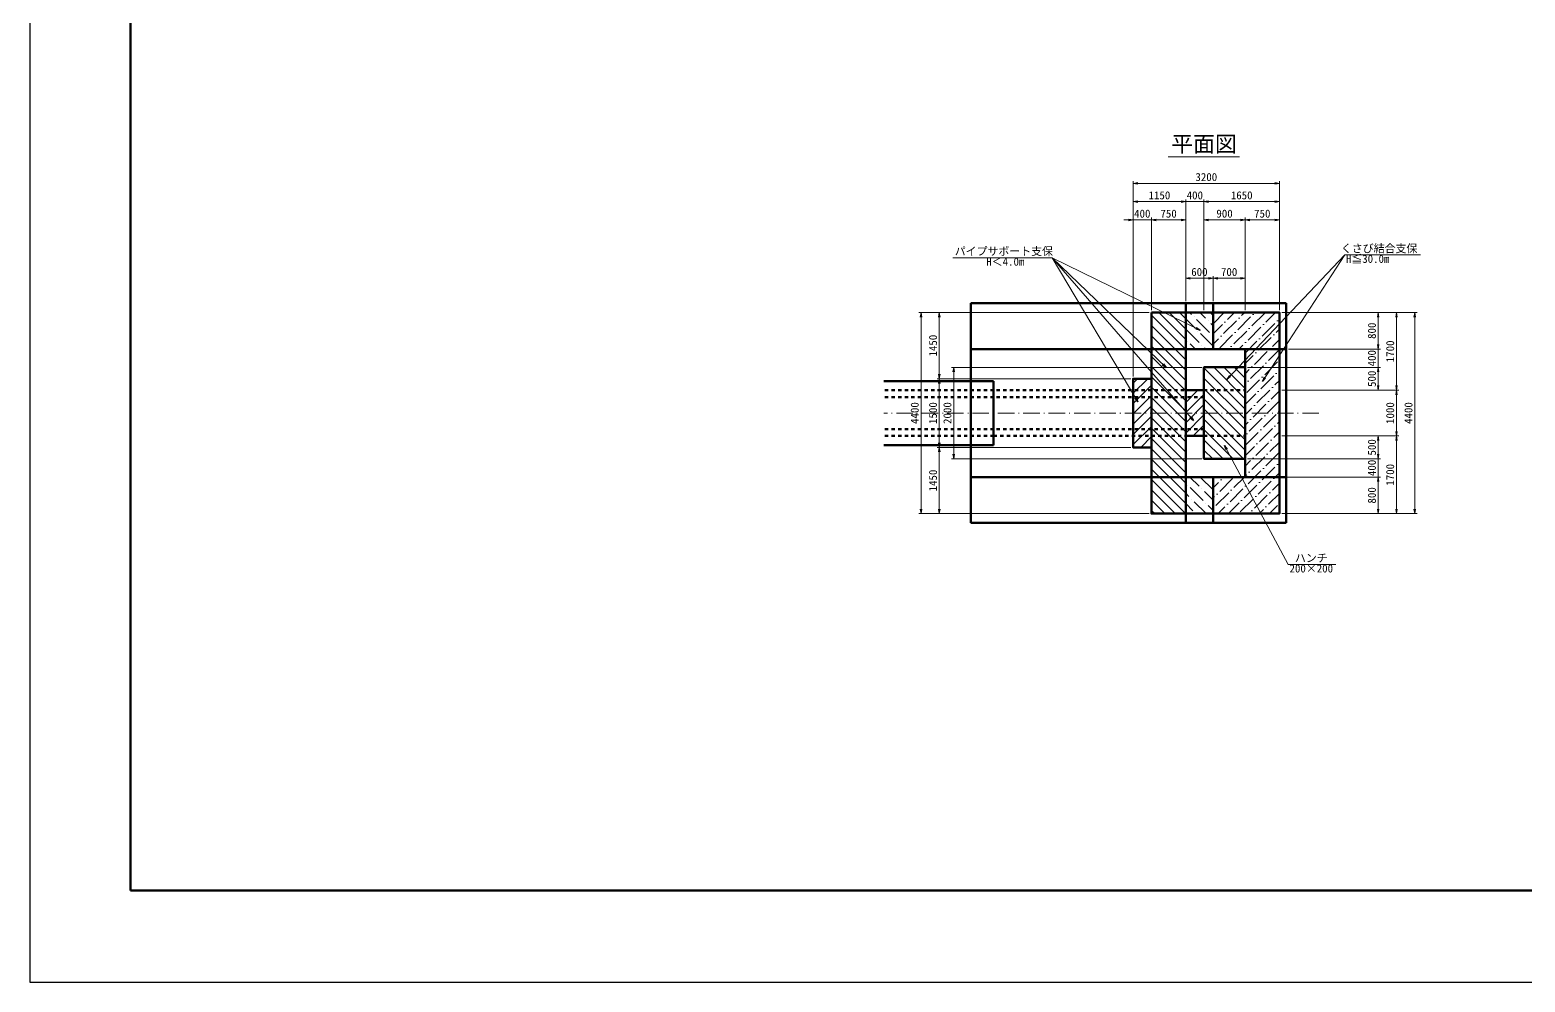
# Model space of a CAD drawing. Header units: millimetres. Extents: x 108558 to 167958, y -66594 to -24594.
# Drawn here: x 108558 to 141256, y -66594 to -45769 of the extents above; entities that cross this region are included whole.
import ezdxf
from ezdxf.enums import TextEntityAlignment as Align

# ---------------------------------------------------------------- set-up
doc = ezdxf.new("R2010")
doc.units = ezdxf.units.MM
doc.header["$LTSCALE"] = 60
doc.header["$PDSIZE"] = 300
for name, pattern in [('SXF_一点短鎖線', [9.25, 6, -1.5, 0.25, -1.5]), ('SXF_跳び破線', [12, 6, -6]), ('破線', [7.5, 6, -1.5])]:
    doc.linetypes.add(name, pattern=pattern)
doc.layers.get('Defpoints').update_dxf_attribs({"color": 151})
for name, color, linetype, lineweight in [('D-BMK', 2, 'SXF_一点短鎖線', 13), ('D-BYP-STR4', 6, 'Continuous', 25), ('D-BYP-STR8', 150, 'Continuous', 50), ('D-STR', 1, 'Continuous', 50), ('D-STR-DIM', 7, 'Continuous', 13), ('D-STR-HTXT', 7, 'Continuous', 13), ('D-TTL', 2, 'Continuous', 140), ('D-TTL-LINE', 7, 'Continuous', 13), ('D-TTL-TXT', 7, 'Continuous', 13)]:
    doc.layers.add(name, color=color, linetype=linetype, lineweight=lineweight)
doc.styles.add('MS ゴシック', font='')
doc.styles.add('YOKO_GOTHIC', font='')
doc.styles.add('ＭＳ ゴシック', font='')
doc.styles.get('MS ゴシック').set_extended_font_data('MS Gothic')
doc.styles.get('YOKO_GOTHIC').set_extended_font_data('MS Gothic')
doc.styles.get('ＭＳ ゴシック').set_extended_font_data('MS Gothic')
doc.dimstyles.new('S50', dxfattribs={"dimscale": 50, "dimtxt": 3.5, "dimasz": 2, "dimexe": 1, "dimexo": 1, "dimgap": 1, "dimtad": 1, "dimdec": 0, "dimzin": 1, "dimdsep": 46, "dimtxsty": 'YOKO_GOTHIC', "dimblk": 'OPEN', "dimcen": 0, "dimclrd": 256, "dimclre": 256, "dimclrt": 256, "dimaunit": 1, "dimadec": 3, "dimazin": 0, "dimtfac": 1, "dimtdec": 0, "dimtix": 1, "dimtmove": 2, "dimatfit": 3, "dimldrblk": 'OPEN', "dimfxl": 1, "dimlwd": -1, "dimlwe": -1, "dimarcsym": 0})
pattern_1 = [(135, (152370.4, -43010.31), (-112.2532, -112.2532), [])]

# ---------------------------------------------------------------- blocks, each defined once
blk = doc.blocks.new('_Open')
at = {"color": 0, "linetype": 'ByBlock', "lineweight": -2}
for p, q in [((-1, 0.17), (0, 0)), ((-1, -0.17), (0, 0)), ((0, 0), (-1, 0))]:
    blk.add_line(p, q, dxfattribs=at)
blk = doc.blocks.new('*D118')
at = {"layer": 'D-STR-DIM', "transparency": 16777216}
for p, q in [((132684, -53349), (132684, -49075)), ((132784, -49125), (135783, -49125)), ((135883, -51899), (135883, -49075))]:
    blk.add_line(p, q, dxfattribs=at)
at = {"layer": 'Defpoints', "color": 0, "transparency": 16777216}
for p in [(135883, -49125), (135883, -51949), (132684, -53399)]:
    blk.add_point(p, dxfattribs=at)
at = {"layer": 'D-STR-DIM', "transparency": 16777216, "xscale": 100, "yscale": 100, "zscale": 100, "rotation": 180}
blk.add_blockref('_Open', (132684, -49125), dxfattribs=at)
at = {"layer": 'D-STR-DIM', "transparency": 16777216, "xscale": 100, "yscale": 100, "zscale": 100}
blk.add_blockref('_Open', (135883, -49125), dxfattribs=at)
at = {"layer": 'D-STR-DIM', "transparency": 16777216, "insert": (134284, -48988), "char_height": 175, "attachment_point": 5, "style": 'YOKO_GOTHIC'}
blk.add_mtext('3200', dxfattribs=at)
blk = doc.blocks.new('*D119')
at = {"layer": 'D-STR-DIM', "transparency": 16777216}
for p, q in [((132684, -53349), (132684, -49475)), ((132784, -49525), (133733, -49525)), ((133833, -51699), (133833, -49475))]:
    blk.add_line(p, q, dxfattribs=at)
at = {"layer": 'Defpoints', "color": 0, "transparency": 16777216}
for p in [(133833, -49525), (133833, -51749), (132684, -53399)]:
    blk.add_point(p, dxfattribs=at)
at = {"layer": 'D-STR-DIM', "transparency": 16777216, "xscale": 100, "yscale": 100, "zscale": 100, "rotation": 180}
blk.add_blockref('_Open', (132684, -49525), dxfattribs=at)
at = {"layer": 'D-STR-DIM', "transparency": 16777216, "xscale": 100, "yscale": 100, "zscale": 100}
blk.add_blockref('_Open', (133833, -49525), dxfattribs=at)
at = {"layer": 'D-STR-DIM', "transparency": 16777216, "insert": (133259, -49388), "char_height": 175, "attachment_point": 5, "style": 'YOKO_GOTHIC'}
blk.add_mtext('1150', dxfattribs=at)
blk = doc.blocks.new('*D120')
at = {"layer": 'D-STR-DIM', "transparency": 16777216}
for p, q in [((133733, -49525), (133633, -49525)), ((133833, -51699), (133833, -49475)), ((133833, -49525), (134233, -49525)), ((134233, -51899), (134233, -49475)), ((134333, -49525), (134433, -49525))]:
    blk.add_line(p, q, dxfattribs=at)
at = {"layer": 'Defpoints', "color": 0, "transparency": 16777216}
for p in [(134233, -49525), (133833, -51749), (134233, -51949)]:
    blk.add_point(p, dxfattribs=at)
at = {"layer": 'D-STR-DIM', "transparency": 16777216, "xscale": 100, "yscale": 100, "zscale": 100}
blk.add_blockref('_Open', (133833, -49525), dxfattribs=at)
at = {"layer": 'D-STR-DIM', "transparency": 16777216, "xscale": 100, "yscale": 100, "zscale": 100, "rotation": 180}
blk.add_blockref('_Open', (134233, -49525), dxfattribs=at)
at = {"layer": 'D-STR-DIM', "transparency": 16777216, "insert": (134033, -49388), "char_height": 175, "attachment_point": 5, "style": 'YOKO_GOTHIC'}
blk.add_mtext('400', dxfattribs=at)
blk = doc.blocks.new('*D85')
at = {"layer": 'D-STR-DIM', "transparency": 16777216}
for p, q in [((134233, -51899), (134233, -49475)), ((134333, -49525), (135783, -49525)), ((135883, -51899), (135883, -49475))]:
    blk.add_line(p, q, dxfattribs=at)
at = {"layer": 'Defpoints', "color": 0, "transparency": 16777216}
for p in [(135883, -49525), (134233, -51949), (135883, -51949)]:
    blk.add_point(p, dxfattribs=at)
at = {"layer": 'D-STR-DIM', "transparency": 16777216, "xscale": 100, "yscale": 100, "zscale": 100, "rotation": 180}
blk.add_blockref('_Open', (134233, -49525), dxfattribs=at)
at = {"layer": 'D-STR-DIM', "transparency": 16777216, "xscale": 100, "yscale": 100, "zscale": 100}
blk.add_blockref('_Open', (135883, -49525), dxfattribs=at)
at = {"layer": 'D-STR-DIM', "transparency": 16777216, "insert": (135058, -49388), "char_height": 175, "attachment_point": 5, "style": 'YOKO_GOTHIC'}
blk.add_mtext('1650', dxfattribs=at)
blk = doc.blocks.new('*D121')
at = {"layer": 'D-STR-DIM', "transparency": 16777216}
for p, q in [((132584, -49925), (132484, -49925)), ((132684, -53349), (132684, -49875)), ((132684, -49925), (133084, -49925)), ((133084, -51899), (133084, -49875)), ((133184, -49925), (133284, -49925))]:
    blk.add_line(p, q, dxfattribs=at)
at = {"layer": 'Defpoints', "color": 0, "transparency": 16777216}
for p in [(133084, -49925), (133084, -51949), (132684, -53399)]:
    blk.add_point(p, dxfattribs=at)
at = {"layer": 'D-STR-DIM', "transparency": 16777216, "xscale": 100, "yscale": 100, "zscale": 100}
blk.add_blockref('_Open', (132684, -49925), dxfattribs=at)
at = {"layer": 'D-STR-DIM', "transparency": 16777216, "xscale": 100, "yscale": 100, "zscale": 100, "rotation": 180}
blk.add_blockref('_Open', (133084, -49925), dxfattribs=at)
at = {"layer": 'D-STR-DIM', "transparency": 16777216, "insert": (132884, -49788), "char_height": 175, "attachment_point": 5, "style": 'YOKO_GOTHIC'}
blk.add_mtext('400', dxfattribs=at)
blk = doc.blocks.new('*D122')
at = {"layer": 'D-STR-DIM', "transparency": 16777216}
for p, q in [((133084, -51899), (133084, -49875)), ((133184, -49925), (133733, -49925)), ((133833, -51699), (133833, -49875))]:
    blk.add_line(p, q, dxfattribs=at)
at = {"layer": 'Defpoints', "color": 0, "transparency": 16777216}
for p in [(133833, -49925), (133084, -51949), (133833, -51749)]:
    blk.add_point(p, dxfattribs=at)
at = {"layer": 'D-STR-DIM', "transparency": 16777216, "xscale": 100, "yscale": 100, "zscale": 100, "rotation": 180}
blk.add_blockref('_Open', (133084, -49925), dxfattribs=at)
at = {"layer": 'D-STR-DIM', "transparency": 16777216, "xscale": 100, "yscale": 100, "zscale": 100}
blk.add_blockref('_Open', (133833, -49925), dxfattribs=at)
at = {"layer": 'D-STR-DIM', "transparency": 16777216, "insert": (133459, -49788), "char_height": 175, "attachment_point": 5, "style": 'YOKO_GOTHIC'}
blk.add_mtext('750', dxfattribs=at)
blk = doc.blocks.new('*D86')
at = {"layer": 'D-STR-DIM', "transparency": 16777216}
for p, q in [((135133, -51899), (135133, -49875)), ((135783, -49925), (135233, -49925)), ((135883, -51899), (135883, -49875))]:
    blk.add_line(p, q, dxfattribs=at)
at = {"layer": 'Defpoints', "color": 0, "transparency": 16777216}
for p in [(135133, -49925), (135133, -51949), (135883, -51949)]:
    blk.add_point(p, dxfattribs=at)
at = {"layer": 'D-STR-DIM', "transparency": 16777216, "xscale": 100, "yscale": 100, "zscale": 100, "rotation": 180}
blk.add_blockref('_Open', (135133, -49925), dxfattribs=at)
at = {"layer": 'D-STR-DIM', "transparency": 16777216, "xscale": 100, "yscale": 100, "zscale": 100}
blk.add_blockref('_Open', (135883, -49925), dxfattribs=at)
at = {"layer": 'D-STR-DIM', "transparency": 16777216, "insert": (135508, -49788), "char_height": 175, "attachment_point": 5, "style": 'YOKO_GOTHIC'}
blk.add_mtext('750', dxfattribs=at)
blk = doc.blocks.new('*D87')
at = {"layer": 'D-STR-DIM', "transparency": 16777216}
for p, q in [((134233, -51899), (134233, -49875)), ((135033, -49925), (134333, -49925)), ((135133, -51899), (135133, -49875))]:
    blk.add_line(p, q, dxfattribs=at)
at = {"layer": 'Defpoints', "color": 0, "transparency": 16777216}
for p in [(134233, -49925), (134233, -51949), (135133, -51949)]:
    blk.add_point(p, dxfattribs=at)
at = {"layer": 'D-STR-DIM', "transparency": 16777216, "xscale": 100, "yscale": 100, "zscale": 100, "rotation": 180}
blk.add_blockref('_Open', (134233, -49925), dxfattribs=at)
at = {"layer": 'D-STR-DIM', "transparency": 16777216, "xscale": 100, "yscale": 100, "zscale": 100}
blk.add_blockref('_Open', (135133, -49925), dxfattribs=at)
at = {"layer": 'D-STR-DIM', "transparency": 16777216, "insert": (134683, -49788), "char_height": 175, "attachment_point": 5, "style": 'YOKO_GOTHIC'}
blk.add_mtext('900', dxfattribs=at)
blk = doc.blocks.new('*D123')
at = {"layer": 'D-STR-DIM', "transparency": 16777216}
for p, q in [((135933, -51949), (138893, -51949)), ((138843, -52049), (138843, -56249)), ((135933, -56349), (138893, -56349))]:
    blk.add_line(p, q, dxfattribs=at)
at = {"layer": 'Defpoints', "color": 0, "transparency": 16777216}
for p in [(135883, -51949), (135883, -56349), (138843, -56349)]:
    blk.add_point(p, dxfattribs=at)
at = {"layer": 'D-STR-DIM', "transparency": 16777216, "xscale": 100, "yscale": 100, "zscale": 100}
for p, rotation in [((138843, -51949), 90), ((138843, -56349), 270)]:
    blk.add_blockref('_Open', p, dxfattribs=dict(at, rotation=rotation))
at = {"layer": 'D-STR-DIM', "transparency": 16777216, "insert": (138706, -54149), "char_height": 175, "attachment_point": 5, "rotation": 90, "style": 'YOKO_GOTHIC'}
blk.add_mtext('4400', dxfattribs=at)
blk = doc.blocks.new('*D88')
at = {"layer": 'D-STR-DIM', "transparency": 16777216}
for p, q in [((135933, -54649), (138493, -54649)), ((138443, -56249), (138443, -54749)), ((135933, -56349), (138493, -56349))]:
    blk.add_line(p, q, dxfattribs=at)
at = {"layer": 'Defpoints', "color": 0, "transparency": 16777216}
for p in [(135883, -54649), (138443, -54649), (135883, -56349)]:
    blk.add_point(p, dxfattribs=at)
at = {"layer": 'D-STR-DIM', "transparency": 16777216, "xscale": 100, "yscale": 100, "zscale": 100}
for p, rotation in [((138443, -54649), 90), ((138443, -56349), 270)]:
    blk.add_blockref('_Open', p, dxfattribs=dict(at, rotation=rotation))
at = {"layer": 'D-STR-DIM', "transparency": 16777216, "insert": (138306, -55499), "char_height": 175, "attachment_point": 5, "rotation": 90, "style": 'YOKO_GOTHIC'}
blk.add_mtext('1700', dxfattribs=at)
blk = doc.blocks.new('*D89')
at = {"layer": 'D-STR-DIM', "transparency": 16777216}
for p, q in [((135933, -53649), (138493, -53649)), ((138443, -54549), (138443, -53749)), ((135933, -54649), (138493, -54649))]:
    blk.add_line(p, q, dxfattribs=at)
at = {"layer": 'Defpoints', "color": 0, "transparency": 16777216}
for p in [(135883, -53649), (138443, -53649), (135883, -54649)]:
    blk.add_point(p, dxfattribs=at)
at = {"layer": 'D-STR-DIM', "transparency": 16777216, "xscale": 100, "yscale": 100, "zscale": 100}
for p, rotation in [((138443, -53649), 90), ((138443, -54649), 270)]:
    blk.add_blockref('_Open', p, dxfattribs=dict(at, rotation=rotation))
at = {"layer": 'D-STR-DIM', "transparency": 16777216, "insert": (138306, -54149), "char_height": 175, "attachment_point": 5, "rotation": 90, "style": 'YOKO_GOTHIC'}
blk.add_mtext('1000', dxfattribs=at)
blk = doc.blocks.new('*D90')
at = {"layer": 'D-STR-DIM', "transparency": 16777216}
for p, q in [((135933, -51949), (138493, -51949)), ((138443, -53549), (138443, -52049)), ((135933, -53649), (138493, -53649))]:
    blk.add_line(p, q, dxfattribs=at)
at = {"layer": 'Defpoints', "color": 0, "transparency": 16777216}
for p in [(135883, -51949), (138443, -51949), (135883, -53649)]:
    blk.add_point(p, dxfattribs=at)
at = {"layer": 'D-STR-DIM', "transparency": 16777216, "xscale": 100, "yscale": 100, "zscale": 100}
for p, rotation in [((138443, -51949), 90), ((138443, -53649), 270)]:
    blk.add_blockref('_Open', p, dxfattribs=dict(at, rotation=rotation))
at = {"layer": 'D-STR-DIM', "transparency": 16777216, "insert": (138306, -52799), "char_height": 175, "attachment_point": 5, "rotation": 90, "style": 'YOKO_GOTHIC'}
blk.add_mtext('1700', dxfattribs=at)
blk = doc.blocks.new('*D91')
at = {"layer": 'D-STR-DIM', "transparency": 16777216}
for p, q in [((135933, -55549), (138093, -55549)), ((138043, -56249), (138043, -55649)), ((135933, -56349), (138093, -56349))]:
    blk.add_line(p, q, dxfattribs=at)
at = {"layer": 'Defpoints', "color": 0, "transparency": 16777216}
for p in [(135883, -55549), (138043, -55549), (135883, -56349)]:
    blk.add_point(p, dxfattribs=at)
at = {"layer": 'D-STR-DIM', "transparency": 16777216, "xscale": 100, "yscale": 100, "zscale": 100}
for p, rotation in [((138043, -55549), 90), ((138043, -56349), 270)]:
    blk.add_blockref('_Open', p, dxfattribs=dict(at, rotation=rotation))
at = {"layer": 'D-STR-DIM', "transparency": 16777216, "insert": (137906, -55949), "char_height": 175, "attachment_point": 5, "rotation": 90, "style": 'YOKO_GOTHIC'}
blk.add_mtext('800', dxfattribs=at)
blk = doc.blocks.new('*D124')
at = {"layer": 'D-STR-DIM', "transparency": 16777216}
for p, q in [((135183, -55149), (138093, -55149)), ((138043, -55049), (138043, -54949)), ((138043, -55549), (138043, -55149)), ((135933, -55549), (138093, -55549)), ((138043, -55649), (138043, -55749))]:
    blk.add_line(p, q, dxfattribs=at)
at = {"layer": 'Defpoints', "color": 0, "transparency": 16777216}
for p in [(135133, -55149), (138043, -55149), (135883, -55549)]:
    blk.add_point(p, dxfattribs=at)
at = {"layer": 'D-STR-DIM', "transparency": 16777216, "xscale": 100, "yscale": 100, "zscale": 100}
for p, rotation in [((138043, -55149), 270), ((138043, -55549), 90)]:
    blk.add_blockref('_Open', p, dxfattribs=dict(at, rotation=rotation))
at = {"layer": 'D-STR-DIM', "transparency": 16777216, "insert": (137906, -55349), "char_height": 175, "attachment_point": 5, "rotation": 90, "style": 'YOKO_GOTHIC'}
blk.add_mtext('400', dxfattribs=at)
blk = doc.blocks.new('*D125')
at = {"layer": 'D-STR-DIM', "transparency": 16777216}
for p, q in [((135933, -54649), (138093, -54649)), ((138043, -55049), (138043, -54749)), ((135183, -55149), (138093, -55149))]:
    blk.add_line(p, q, dxfattribs=at)
at = {"layer": 'Defpoints', "color": 0, "transparency": 16777216}
for p in [(135883, -54649), (138043, -54649), (135133, -55149)]:
    blk.add_point(p, dxfattribs=at)
at = {"layer": 'D-STR-DIM', "transparency": 16777216, "xscale": 100, "yscale": 100, "zscale": 100}
for p, rotation in [((138043, -54649), 90), ((138043, -55149), 270)]:
    blk.add_blockref('_Open', p, dxfattribs=dict(at, rotation=rotation))
at = {"layer": 'D-STR-DIM', "transparency": 16777216, "insert": (137906, -54899), "char_height": 175, "attachment_point": 5, "rotation": 90, "style": 'YOKO_GOTHIC'}
blk.add_mtext('500', dxfattribs=at)
blk = doc.blocks.new('*D126')
at = {"layer": 'D-STR-DIM', "transparency": 16777216}
for p, q in [((135933, -51949), (138093, -51949)), ((138043, -52049), (138043, -52649)), ((136083, -52749), (138093, -52749))]:
    blk.add_line(p, q, dxfattribs=at)
at = {"layer": 'Defpoints', "color": 0, "transparency": 16777216}
for p in [(135883, -51949), (136033, -52749), (138043, -52749)]:
    blk.add_point(p, dxfattribs=at)
at = {"layer": 'D-STR-DIM', "transparency": 16777216, "xscale": 100, "yscale": 100, "zscale": 100}
for p, rotation in [((138043, -51949), 90), ((138043, -52749), 270)]:
    blk.add_blockref('_Open', p, dxfattribs=dict(at, rotation=rotation))
at = {"layer": 'D-STR-DIM', "transparency": 16777216, "insert": (137906, -52349), "char_height": 175, "attachment_point": 5, "rotation": 90, "style": 'YOKO_GOTHIC'}
blk.add_mtext('800', dxfattribs=at)
blk = doc.blocks.new('*D127')
at = {"layer": 'D-STR-DIM', "transparency": 16777216}
for p, q in [((138043, -52649), (138043, -52549)), ((136083, -52749), (138093, -52749)), ((138043, -52749), (138043, -53149)), ((135183, -53149), (138093, -53149)), ((138043, -53249), (138043, -53349))]:
    blk.add_line(p, q, dxfattribs=at)
at = {"layer": 'Defpoints', "color": 0, "transparency": 16777216}
for p in [(136033, -52749), (135133, -53149), (138043, -53149)]:
    blk.add_point(p, dxfattribs=at)
at = {"layer": 'D-STR-DIM', "transparency": 16777216, "xscale": 100, "yscale": 100, "zscale": 100}
for p, rotation in [((138043, -52749), 270), ((138043, -53149), 90)]:
    blk.add_blockref('_Open', p, dxfattribs=dict(at, rotation=rotation))
at = {"layer": 'D-STR-DIM', "transparency": 16777216, "insert": (137906, -52949), "char_height": 175, "attachment_point": 5, "rotation": 90, "style": 'YOKO_GOTHIC'}
blk.add_mtext('400', dxfattribs=at)
blk = doc.blocks.new('*D128')
at = {"layer": 'D-STR-DIM', "transparency": 16777216}
for p, q in [((135183, -53149), (138093, -53149)), ((138043, -53249), (138043, -53549)), ((136083, -53649), (138093, -53649))]:
    blk.add_line(p, q, dxfattribs=at)
at = {"layer": 'Defpoints', "color": 0, "transparency": 16777216}
for p in [(135133, -53149), (136033, -53649), (138043, -53649)]:
    blk.add_point(p, dxfattribs=at)
at = {"layer": 'D-STR-DIM', "transparency": 16777216, "xscale": 100, "yscale": 100, "zscale": 100}
for p, rotation in [((138043, -53149), 90), ((138043, -53649), 270)]:
    blk.add_blockref('_Open', p, dxfattribs=dict(at, rotation=rotation))
at = {"layer": 'D-STR-DIM', "transparency": 16777216, "insert": (137906, -53399), "char_height": 175, "attachment_point": 5, "rotation": 90, "style": 'YOKO_GOTHIC'}
blk.add_mtext('500', dxfattribs=at)
blk = doc.blocks.new('*D129')
at = {"layer": 'D-STR-DIM', "transparency": 16777216}
for p, q in [((133034, -51949), (127995, -51949)), ((128045, -52049), (128045, -56249)), ((133034, -56349), (127995, -56349))]:
    blk.add_line(p, q, dxfattribs=at)
at = {"layer": 'Defpoints', "color": 0, "transparency": 16777216}
for p in [(133084, -51949), (128045, -56349), (133084, -56349)]:
    blk.add_point(p, dxfattribs=at)
at = {"layer": 'D-STR-DIM', "transparency": 16777216, "xscale": 100, "yscale": 100, "zscale": 100}
for p, rotation in [((128045, -51949), 90), ((128045, -56349), 270)]:
    blk.add_blockref('_Open', p, dxfattribs=dict(at, rotation=rotation))
at = {"layer": 'D-STR-DIM', "transparency": 16777216, "insert": (127908, -54149), "char_height": 175, "attachment_point": 5, "rotation": 90, "style": 'YOKO_GOTHIC'}
blk.add_mtext('4400', dxfattribs=at)
blk = doc.blocks.new('*D92')
at = {"layer": 'D-STR-DIM', "transparency": 16777216}
for p, q in [((133034, -51949), (128395, -51949)), ((128445, -52049), (128445, -53299)), ((132634, -53399), (128395, -53399))]:
    blk.add_line(p, q, dxfattribs=at)
at = {"layer": 'Defpoints', "color": 0, "transparency": 16777216}
for p in [(133084, -51949), (128445, -53399), (132684, -53399)]:
    blk.add_point(p, dxfattribs=at)
at = {"layer": 'D-STR-DIM', "transparency": 16777216, "xscale": 100, "yscale": 100, "zscale": 100}
for p, rotation in [((128445, -51949), 90), ((128445, -53399), 270)]:
    blk.add_blockref('_Open', p, dxfattribs=dict(at, rotation=rotation))
at = {"layer": 'D-STR-DIM', "transparency": 16777216, "insert": (128308, -52674), "char_height": 175, "attachment_point": 5, "rotation": 90, "style": 'YOKO_GOTHIC'}
blk.add_mtext('1450', dxfattribs=at)
blk = doc.blocks.new('*D130')
at = {"layer": 'D-STR-DIM', "transparency": 16777216}
for p, q in [((132634, -53399), (128395, -53399)), ((128445, -53499), (128445, -54799)), ((132634, -54899), (128395, -54899))]:
    blk.add_line(p, q, dxfattribs=at)
at = {"layer": 'Defpoints', "color": 0, "transparency": 16777216}
for p in [(132684, -53399), (128445, -54899), (132684, -54899)]:
    blk.add_point(p, dxfattribs=at)
at = {"layer": 'D-STR-DIM', "transparency": 16777216, "xscale": 100, "yscale": 100, "zscale": 100}
for p, rotation in [((128445, -53399), 90), ((128445, -54899), 270)]:
    blk.add_blockref('_Open', p, dxfattribs=dict(at, rotation=rotation))
at = {"layer": 'D-STR-DIM', "transparency": 16777216, "insert": (128308, -54149), "char_height": 175, "attachment_point": 5, "rotation": 90, "style": 'YOKO_GOTHIC'}
blk.add_mtext('1500', dxfattribs=at)
blk = doc.blocks.new('*D131')
at = {"layer": 'D-STR-DIM', "transparency": 16777216}
for p, q in [((132634, -54899), (128395, -54899)), ((128445, -54999), (128445, -56249)), ((132984, -56349), (128395, -56349))]:
    blk.add_line(p, q, dxfattribs=at)
at = {"layer": 'Defpoints', "color": 0, "transparency": 16777216}
for p in [(132684, -54899), (128445, -56349), (133034, -56349)]:
    blk.add_point(p, dxfattribs=at)
at = {"layer": 'D-STR-DIM', "transparency": 16777216, "xscale": 100, "yscale": 100, "zscale": 100}
for p, rotation in [((128445, -54899), 90), ((128445, -56349), 270)]:
    blk.add_blockref('_Open', p, dxfattribs=dict(at, rotation=rotation))
at = {"layer": 'D-STR-DIM', "transparency": 16777216, "insert": (128308, -55624), "char_height": 175, "attachment_point": 5, "rotation": 90, "style": 'YOKO_GOTHIC'}
blk.add_mtext('1450', dxfattribs=at)
blk = doc.blocks.new('*D138')
at = {"layer": 'D-STR-DIM', "transparency": 16777216}
for p, q in [((133833, -51699), (133833, -51152)), ((133933, -51202), (134333, -51202)), ((134433, -51699), (134433, -51152))]:
    blk.add_line(p, q, dxfattribs=at)
at = {"layer": 'Defpoints', "color": 0, "transparency": 16777216}
for p in [(134433, -51202), (133833, -51749), (134433, -51749)]:
    blk.add_point(p, dxfattribs=at)
at = {"layer": 'D-STR-DIM', "transparency": 16777216, "xscale": 100, "yscale": 100, "zscale": 100, "rotation": 180}
blk.add_blockref('_Open', (133833, -51202), dxfattribs=at)
at = {"layer": 'D-STR-DIM', "transparency": 16777216, "xscale": 100, "yscale": 100, "zscale": 100}
blk.add_blockref('_Open', (134433, -51202), dxfattribs=at)
at = {"layer": 'D-STR-DIM', "transparency": 16777216, "insert": (134133, -51064), "char_height": 175, "attachment_point": 5, "style": 'YOKO_GOTHIC'}
blk.add_mtext('600', dxfattribs=at)
blk = doc.blocks.new('*D139')
at = {"layer": 'D-STR-DIM', "transparency": 16777216}
for p, q in [((134183, -53149), (128711, -53149)), ((128761, -53249), (128761, -55049)), ((134183, -55149), (128711, -55149))]:
    blk.add_line(p, q, dxfattribs=at)
at = {"layer": 'Defpoints', "color": 0, "transparency": 16777216}
for p in [(134233, -53149), (128761, -55149), (134233, -55149)]:
    blk.add_point(p, dxfattribs=at)
at = {"layer": 'D-STR-DIM', "transparency": 16777216, "xscale": 100, "yscale": 100, "zscale": 100}
for p, rotation in [((128761, -53149), 90), ((128761, -55149), 270)]:
    blk.add_blockref('_Open', p, dxfattribs=dict(at, rotation=rotation))
at = {"layer": 'D-STR-DIM', "transparency": 16777216, "insert": (128623, -54149), "char_height": 175, "attachment_point": 5, "rotation": 90, "style": 'YOKO_GOTHIC'}
blk.add_mtext('2000', dxfattribs=at)
blk = doc.blocks.new('*D110')
at = {"layer": 'D-STR-DIM', "transparency": 16777216}
for p, q in [((134433, -51699), (134433, -51152)), ((134533, -51202), (135033, -51202)), ((135133, -51899), (135133, -51152))]:
    blk.add_line(p, q, dxfattribs=at)
at = {"layer": 'Defpoints', "color": 0, "transparency": 16777216}
for p in [(135133, -51202), (134433, -51749), (135133, -51949)]:
    blk.add_point(p, dxfattribs=at)
at = {"layer": 'D-STR-DIM', "transparency": 16777216, "xscale": 100, "yscale": 100, "zscale": 100, "rotation": 180}
blk.add_blockref('_Open', (134433, -51202), dxfattribs=at)
at = {"layer": 'D-STR-DIM', "transparency": 16777216, "xscale": 100, "yscale": 100, "zscale": 100}
blk.add_blockref('_Open', (135133, -51202), dxfattribs=at)
at = {"layer": 'D-STR-DIM', "transparency": 16777216, "insert": (134783, -51064), "char_height": 175, "attachment_point": 5, "style": 'YOKO_GOTHIC'}
blk.add_mtext('700', dxfattribs=at)

msp = doc.modelspace()

# ---------------------------------------------------------------- hatches: boundary and pattern name
at = {"layer": 'D-BYP-STR4', "linetype": '破線'}
h = msp.add_hatch(dxfattribs=at)
h.set_pattern_fill('ANSI31', color=0, scale=50)
h.set_pattern_definition([(45, (170517.02, -37886), (-112.2532, 112.2532), [])])
h.paths.add_polyline_path([(134233.5, -53648.6), (133833.5, -53648.6), (133833.5, -53798.6), (134233.5, -53798.6)])
h.paths.add_polyline_path([(134233.5, -53798.6), (133833.5, -53798.6), (133833.5, -54148.6), (134233.5, -54148.6)])
h.paths.add_polyline_path([(134233.5, -54148.6), (133833.5, -54148.6), (133833.5, -54498.6), (134233.5, -54498.6)])
h.paths.add_polyline_path([(134233.5, -54498.6), (133833.5, -54498.6), (133833.5, -54648.6), (134233.5, -54648.6)])
at = {"layer": 'D-STR-DIM'}
h = msp.add_hatch(dxfattribs=at)
h.set_pattern_fill('ANSI31', color=4, scale=50, angle=90)
h.set_pattern_definition(pattern_1)
h.paths.add_polyline_path([(133833.5, -51948.7), (133083.6, -51948.7), (133083.6, -56348.5), (133833.5, -56348.5)])
h = msp.add_hatch(dxfattribs=at)
h.set_pattern_fill('ANSI36', color=4, scale=50)
h.set_pattern_definition([(45, (152370.4, -43010.31), (84.1899, 308.6963), [396.875, -79.375, 0, -79.375])])
h.paths.add_polyline_path([(134433.5, -51948.7), (134433.5, -52748.6), (135133.5, -52748.6), (135883.5, -52748.6), (135883.5, -51948.7)])
h.paths.add_polyline_path([(135133.5, -54148.6), (135883.5, -54148.6), (135883.5, -52748.6), (135133.5, -52748.6), (135133.5, -53148.6)])
h.paths.add_polyline_path([(135133.5, -55148.6), (135133.5, -55548.6), (135883.5, -55548.6), (135883.5, -54148.6), (135133.5, -54148.6)])
h.paths.add_polyline_path([(135883.5, -56348.5), (135883.5, -55548.6), (134433.5, -55548.6), (134433.5, -56348.5)])
h = msp.add_hatch(dxfattribs=at)
h.set_pattern_fill('ANSI31', color=6, scale=50, angle=90)
h.set_pattern_definition(pattern_1)
h.paths.add_polyline_path([(134233.5, -53148.6), (134233.5, -53648.6), (134233.5, -54148.6), (135133.5, -54148.6), (135133.5, -53148.6)])
h.paths.add_polyline_path([(134233.5, -55148.6), (135133.5, -55148.6), (135133.5, -54148.6), (134233.5, -54148.6)])
h = msp.add_hatch(dxfattribs=at)
h.set_pattern_fill('ANSI31', color=1, scale=50)
h.set_pattern_definition([(45, (152370.4, -43010.31), (-112.2532, 112.2532), [])])
h.paths.add_polyline_path([(133083.6, -53648.6), (133083.6, -53398.6), (132683.6, -53398.6), (132683.6, -53648.6)])
h.paths.add_polyline_path([(132683.6, -53648.6), (132683.6, -53798.6), (133083.6, -53798.6), (133083.6, -53648.6)])
h.paths.add_polyline_path([(133083.6, -53798.6), (132683.6, -53798.6), (132683.6, -54148.6), (133083.6, -54148.6)])
h.paths.add_polyline_path([(133083.6, -54148.6), (132683.6, -54148.6), (132683.6, -54498.6), (133083.6, -54498.6)])
h.paths.add_polyline_path([(132683.6, -54498.6), (132683.6, -54648.6), (133083.6, -54648.6), (133083.6, -54498.6)])
h.paths.add_polyline_path([(132683.6, -54648.6), (132683.6, -54898.6), (133083.6, -54898.6), (133083.6, -54648.6)])

# ---------------------------------------------------------------- linework, layer by layer
at = {"layer": 'D-BMK', "color": 0, "linetype": 'SXF_一点短鎖線'}
msp.add_line((136746.4, -54148.6), (127234.8, -54148.6), dxfattribs=at)
at = {"layer": 'D-BYP-STR8', "color": 0, "linetype": 'SXF_跳び破線', "ltscale": 0.2}
for p, q in [((129633.2, -53648.6), (127234.8, -53648.6)), ((129633.2, -53798.6), (127234.8, -53798.6)), ((134233.5, -53648.6), (129633.2, -53648.6)), ((134233.5, -53798.6), (129633.2, -53798.6)), ((134233.5, -53648.6), (135133.5, -53648.6)), ((129633.2, -54498.6), (127234.8, -54498.6)), ((134233.5, -54498.6), (129633.2, -54498.6)), ((129633.2, -54648.6), (127234.8, -54648.6)), ((129633.2, -54648.6), (133833.5, -54648.6)), ((134233.5, -54648.6), (135133.5, -54648.6))]:
    msp.add_line(p, q, dxfattribs=at)
at = {"layer": 'D-BYP-STR8'}
for p, q in [((129633.2, -54148.6), (129633.2, -54848.6)), ((129633.2, -54848.6), (129133.2, -54848.6))]:
    msp.add_line(p, q, dxfattribs=at)
at = {"layer": 'D-STR', "color": 0}
for p, q in [((136033.5, -51748.6), (129133.2, -51748.6)), ((129133.2, -54148.6), (129133.2, -51748.6)), ((133833.5, -54148.6), (133833.5, -51748.6)), ((134433.5, -52748.6), (134433.5, -51748.6)), ((136033.5, -51748.6), (136033.5, -56548.6)), ((133833.5, -52748.6), (129133.2, -52748.6)), ((136033.5, -52748.6), (134433.5, -52748.6)), ((135133.5, -52748.6), (135133.5, -55148.6)), ((135133.5, -53148.6), (134233.5, -53148.6)), ((134233.5, -53148.6), (134233.5, -55148.6)), ((129133.2, -53448.6), (127234.8, -53448.6)), ((129133.2, -53448.6), (129633.2, -53448.6)), ((129633.2, -53448.6), (129633.2, -54148.6)), ((129133.2, -54148.6), (129133.2, -54848.6)), ((129633.2, -54148.6), (129633.2, -54848.6)), ((133833.5, -54148.6), (133833.5, -56548.6)), ((129133.2, -54848.6), (127234.8, -54848.6)), ((129133.2, -56548.6), (129133.2, -54848.6)), ((129633.2, -54848.6), (129133.2, -54848.6)), ((134233.5, -54648.6), (133833.5, -54648.6)), ((135133.5, -55148.6), (134233.5, -55148.6)), ((129133.2, -55548.6), (133833.5, -55548.6)), ((134433.5, -55548.6), (134433.5, -56548.6)), ((136033.5, -55548.6), (134433.5, -55548.6)), ((136033.5, -56548.6), (129133.2, -56548.6))]:
    msp.add_line(p, q, dxfattribs=at)
at = {"layer": 'D-STR'}
for p, q in [((129133.2, -53448.6), (129633.2, -53448.6)), ((129633.2, -53448.6), (129633.2, -54148.6))]:
    msp.add_line(p, q, dxfattribs=at)
at = {"layer": 'D-STR', "color": 0}
msp.add_lwpolyline([(133083.6, -51948.7), (133083.6, -56348.5), (135883.5, -56348.5), (135883.5, -51948.7)], close=True, dxfattribs=at)
for points in [[(135133.5, -53148.6), (135133.5, -52748.6), (133833.5, -52748.6), (133833.5, -53648.6), (134233.5, -53648.6), (134233.5, -53148.6), (135133.5, -53148.6)], [(133083.6, -54898.6), (132683.6, -54898.6), (132683.6, -53398.6), (133083.6, -53398.6)], [(135133.5, -55148.6), (135133.5, -55548.6), (133833.5, -55548.6), (133833.5, -54648.6), (134233.5, -54648.6), (134233.5, -55148.6), (135133.5, -55148.6)]]:
    msp.add_lwpolyline(points, dxfattribs=at)
at = {"layer": 'D-STR-DIM', "color": 3}
for p, q in [((133960.9, -51990.6), (133919, -51948.7)), ((134269.6, -52074.8), (134143.5, -51948.7)), ((134433.5, -52014.2), (134368, -51948.7)), ((134045.1, -52299.3), (133833.5, -52087.7)), ((134017, -52046.7), (134017, -52046.7)), ((134353.8, -52383.5), (134073.1, -52102.8)), ((134325.7, -52130.9), (134325.7, -52130.9)), ((134433.5, -52238.7), (134381.8, -52187)), ((134129.3, -52608), (133848.6, -52327.3)), ((133876.7, -52579.9), (133876.7, -52579.9)), ((134045.4, -52748.6), (133932.8, -52636)), ((134101.2, -52355.4), (134101.2, -52355.4)), ((134433.5, -52687.7), (134157.3, -52411.5)), ((134409.9, -52439.6), (134409.9, -52439.6)), ((134185.4, -52664.1), (134185.4, -52664.1)), ((134269.9, -52748.6), (134241.5, -52720.2)), ((134129.3, -55751), (133926.8, -55548.6)), ((134433.5, -55830.8), (134157.3, -55554.6)), ((134409.9, -55582.7), (134409.9, -55582.7)), ((133904.8, -55975.6), (133833.5, -55904.3)), ((133876.7, -55723), (133876.7, -55723)), ((134213.4, -56059.7), (133932.8, -55779.1)), ((134185.4, -55807.2), (134185.4, -55807.2)), ((134433.5, -56055.3), (134241.5, -55863.3)), ((133988.9, -56284.2), (133833.5, -56128.8)), ((133960.9, -56031.7), (133960.9, -56031.7)), ((134277.7, -56348.5), (134017, -56087.8)), ((134269.6, -56115.9), (134269.6, -56115.9)), ((134433.5, -56279.8), (134325.7, -56172)), ((134045.1, -56340.4), (134045.1, -56340.4))]:
    msp.add_line(p, q, dxfattribs=at)
at = {"layer": 'D-TTL'}
for p, q in [((110757.6, -26594.1), (110757.6, -64594.1)), ((110757.6, -64594.1), (165757.6, -64594.1))]:
    msp.add_line(p, q, dxfattribs=at)
at = {"layer": 'D-TTL-LINE'}
msp.add_line((133452.1, -48543.8), (135012.6, -48543.8), dxfattribs=at)
at = {"layer": 'Defpoints', "color": 1}
msp.add_lwpolyline([(108557.6, -66594.1), (167957.6, -66594.1), (167957.6, -24594.1), (108557.6, -24594.1)], close=True, dxfattribs=at)

# ---------------------------------------------------------------- texts
at = {"layer": 'D-STR-HTXT', "ltscale": 0.01, "style": 'ＭＳ ゴシック'}
for s, p in [('パイプサポート支保', (129856.9, -50750.4)), ('くさび結合支保', (138063.8, -50689)), ('H≦30.0m', (137813.2, -50916.4)), ('H＜4.0m', (129889.4, -50977.8)), ('200×200', (136579.7, -57687.6)), ('ハンチ', (136579.7, -57460.2))]:
    msp.add_text(s, height=175, dxfattribs=at).set_placement(p, align=Align.BOTTOM_CENTER)
at = {"layer": 'D-TTL-TXT', "style": 'MS ゴシック'}
msp.add_text('平面図', height=350, dxfattribs=at).set_placement((134233.6, -48543.8), align=Align.BOTTOM_CENTER)

# ---------------------------------------------------------------- dimensions: what is measured, and where the dimension line sits
at = {"layer": 'D-STR-DIM'}
for base, p1, p2, picture, middle in [((135883.5, -49125.1), (132683.6, -53398.6), (135883.5, -51948.7), '*D118', (134283.6, -48987.6)), ((133833.5, -49525.1), (132683.6, -53398.6), (133833.5, -51748.6), '*D119', (133258.6, -49387.6)), ((134233.5, -49525.1), (133833.5, -51748.6), (134233.5, -51948.7), '*D120', (134033.5, -49387.6)), ((135883.5, -49525.1), (134233.5, -51948.7), (135883.5, -51948.7), '*D85', (135058.5, -49387.6)), ((133083.6, -49925.1), (132683.6, -53398.6), (133083.6, -51948.7), '*D121', (132883.6, -49787.6)), ((133833.5, -49925.1), (133083.6, -51948.7), (133833.5, -51748.6), '*D122', (133458.6, -49787.6)), ((134233.5, -49925.1), (135133.5, -51948.7), (134233.5, -51948.7), '*D87', (134683.5, -49787.6)), ((135133.5, -49925.1), (135883.5, -51948.7), (135133.5, -51948.7), '*D86', (135508.5, -49787.6)), ((134433.5, -51201.5), (133833.5, -51748.6), (134433.5, -51748.6), '*D138', (134133.5, -51064)), ((135133.5, -51201.5), (134433.5, -51748.6), (135133.5, -51948.7), '*D110', (134783.5, -51064))]:
    dim = msp.add_linear_dim(base=base, p1=p1, p2=p2, dimstyle='S50', dxfattribs=at)
    dim.commit()
    dim.dimension.update_dxf_attribs({"geometry": picture, "text_midpoint": middle})
for base, p1, p2, picture, middle in [((128045.1, -56348.5), (133083.6, -51948.7), (133083.6, -56348.5), '*D129', (127907.6, -54148.6)), ((128445.1, -53398.6), (133083.6, -51948.7), (132683.6, -53398.6), '*D92', (128307.6, -52673.7)), ((138843.2, -56348.5), (135883.5, -51948.7), (135883.5, -56348.5), '*D123', (138705.7, -54148.6)), ((138443.2, -51948.7), (135883.5, -53648.6), (135883.5, -51948.7), '*D90', (138305.7, -52798.7)), ((138043.2, -52748.6), (135883.5, -51948.7), (136033.5, -52748.6), '*D126', (137905.7, -52348.7)), ((138043.2, -53148.6), (136033.5, -52748.6), (135133.5, -53148.6), '*D127', (137905.7, -52948.6)), ((128760.8, -55148.6), (134233.5, -53148.6), (134233.5, -55148.6), '*D139', (128623.3, -54148.6)), ((138043.2, -53648.6), (135133.5, -53148.6), (136033.5, -53648.6), '*D128', (137905.7, -53398.6)), ((128445.1, -54898.6), (132683.6, -53398.6), (132683.6, -54898.6), '*D130', (128307.6, -54148.6)), ((138443.2, -53648.6), (135883.5, -54648.6), (135883.5, -53648.6), '*D89', (138305.7, -54148.6)), ((128445.1, -56348.5), (132683.6, -54898.6), (133033.6, -56348.5), '*D131', (128307.6, -55623.6)), ((138043.2, -54648.6), (135133.5, -55148.6), (135883.5, -54648.6), '*D125', (137905.7, -54898.6)), ((138443.2, -54648.6), (135883.5, -56348.5), (135883.5, -54648.6), '*D88', (138305.7, -55498.6)), ((138043.2, -55148.6), (135883.5, -55548.6), (135133.5, -55148.6), '*D124', (137905.7, -55348.6)), ((138043.2, -55548.6), (135883.5, -56348.5), (135883.5, -55548.6), '*D91', (137905.7, -55948.6))]:
    dim = msp.add_linear_dim(base=base, p1=p1, p2=p2, angle=90, dimstyle='S50', dxfattribs=at)
    dim.commit()
    dim.dimension.update_dxf_attribs({"geometry": picture, "text_midpoint": middle})

# ---------------------------------------------------------------- leaders
at = {"layer": 'D-STR-HTXT'}
for points, override in [([(134151.8, -52337.5), (130915.1, -50750.4), (128742.5, -50750.4)], {"dimgap": 1, "dimtad": 0}), ([(133405.5, -53151.2), (130915.1, -50750.4)], {"dimtad": 0}), ([(132786.1, -53901.2), (130915.1, -50750.4)], {"dimtad": 0}), ([(134003.5, -54308), (130915.1, -50750.4)], {"dimtad": 0}), ([(134733.3, -53411.4), (137309.9, -50689)], {"dimtad": 0}), ([(135512.5, -53458.6), (137309.9, -50689), (138964.7, -50689)], {"dimgap": 1, "dimtad": 0}), ([(134683.5, -54854.9), (136076.4, -57460.2), (137114.2, -57460.2)], {"dimgap": 1, "dimtad": 0})]:
    msp.add_leader(points, dimstyle='S50', override=override, dxfattribs=at)

doc.saveas('drawing.dxf')
